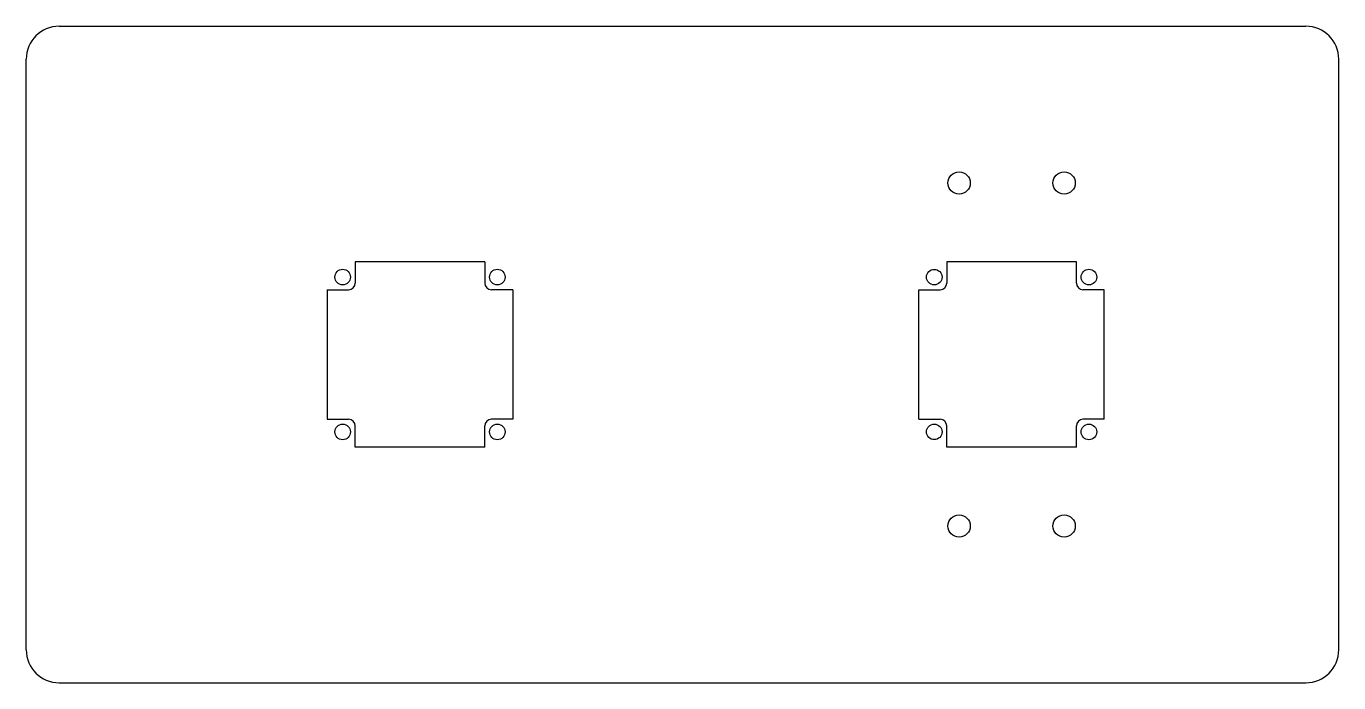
# Model space of a CAD drawing. Header units: millimetres. Extents: x -200 to 200, y -100 to 100.
import ezdxf

# ---------------------------------------------------------------- set-up
doc = ezdxf.new("R2010")
doc.units = ezdxf.units.MM

msp = doc.modelspace()

# ---------------------------------------------------------------- linework, layer by layer
at = {"color": 7, "linetype": 'Continuous', "lineweight": 25}
for p, q in [((-190, 100), (190, 100)), ((-200, -90), (-200, 90)), ((200, -90), (200, 90)), ((-60.25, 28.25), (-99.75, 28.25)), ((-99.75, 28.25), (-99.75, 21.75)), ((-60.25, 28.25), (-60.25, 21.75)), ((120.05, 28.25), (80.55, 28.25)), ((80.55, 28.25), (80.55, 21.75)), ((120.05, 21.75), (120.05, 28.25)), ((-108.25, 19.75), (-101.75, 19.75)), ((-108.25, 19.75), (-108.25, -19.75)), ((-51.75, 19.75), (-58.25, 19.75)), ((-51.75, 19.75), (-51.75, -19.75)), ((72.05, 19.75), (78.55, 19.75)), ((72.05, -19.75), (72.05, 19.75)), ((128.55, 19.75), (122.05, 19.75)), ((128.55, -19.75), (128.55, 19.75)), ((-108.25, -19.75), (-101.75, -19.75)), ((-51.75, -19.75), (-58.25, -19.75)), ((72.05, -19.75), (78.55, -19.75)), ((128.55, -19.75), (122.05, -19.75)), ((-99.75, -28.25), (-99.75, -21.75)), ((-60.25, -28.25), (-60.25, -21.75)), ((80.55, -28.25), (80.55, -21.75)), ((120.05, -28.25), (120.05, -21.75)), ((-60.25, -28.25), (-99.75, -28.25)), ((120.05, -28.25), (80.55, -28.25)), ((-190, -100), (190, -100))]:
    msp.add_line(p, q, dxfattribs=at)
for centre, radius in [((84.3, 52.25), 3.4), ((116.3, 52.25), 3.4), ((-103.57, 23.57), 2.38), ((-56.43, 23.57), 2.38), ((76.73, 23.57), 2.37), ((123.87, 23.57), 2.38), ((-103.57, -23.57), 2.38), ((-56.43, -23.57), 2.38), ((76.73, -23.57), 2.37), ((123.87, -23.57), 2.38), ((84.3, -52.25), 3.4), ((116.3, -52.25), 3.4)]:
    msp.add_circle(centre, radius, dxfattribs=at)
for centre, radius, start, end in [((-190, 90), 10, 90, 180), ((190, 90), 10, 0, 90), ((-101.75, 21.75), 2, 270, 0), ((-58.25, 21.75), 2, 180, 270), ((78.55, 21.75), 2, 270, 0), ((122.05, 21.75), 2, 180, 270), ((-101.75, -21.75), 2, 0, 90), ((-58.25, -21.75), 2, 90, 180), ((78.55, -21.75), 2, 0, 90), ((122.05, -21.75), 2, 90, 180), ((-190, -90), 10, 180, 270), ((190, -90), 10, 270, 0)]:
    msp.add_arc(centre, radius, start, end, dxfattribs=at)

doc.saveas('drawing.dxf')
